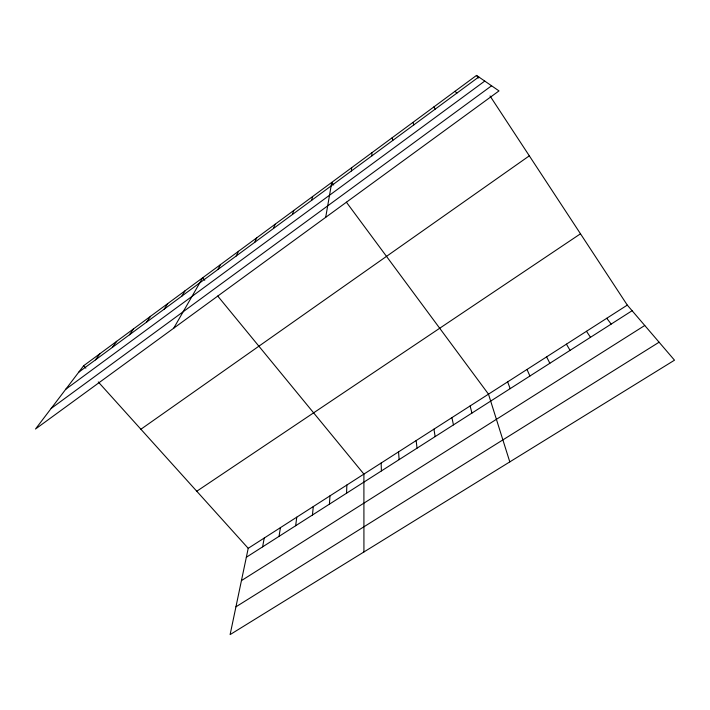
<?xml version="1.0" encoding="UTF-8"?>
<svg xmlns="http://www.w3.org/2000/svg" width="710" height="710" viewBox="0 0 710 710"><rect width="100%" height="100%" fill="white"/><g stroke="black" fill="none" stroke-linecap="round" stroke-linejoin="round"><path stroke-width="1.06" d="M346.569 493.21L346.853 485.028M329.413 504.171L329.981 495.855M351.423 170.95L351.654 167.675M312.444 515.007L313.287 506.567M295.662 525.737L296.762 517.164M279.048 536.361L280.414 527.654M325.695 217.331L331.748 182.39L333.656 184.973M262.602 546.869L264.235 538.038M627.294 305.105L248.216 548.315L230.111 634.598L674.5 360.183L627.294 305.105L490.033 95.974M311.681 200.282L312.648 196.501M292.467 214.464L293.789 210.444M273.474 228.478L275.143 224.227M254.712 242.332L256.718 237.841M236.181 256.008L238.507 251.296M217.855 269.534L220.499 264.599M173.71 328.206L202.705 277.752L204.755 280.246M181.858 296.105L185.115 290.754M164.17 309.152L167.729 303.605M146.686 322.056L150.529 316.314M129.406 334.818L133.533 328.872M112.313 347.43L116.724 341.297M95.424 359.899L100.092 353.589M83.656 365.73L35.5 429.026L499.006 90.907L476.525 75.402L83.656 365.73L85.848 368.162M78.721 372.226L478.78 76.955M65.773 389.24L484.752 81.073M51.138 408.472L491.586 85.786M140.899 429.248L529.323 155.836M196.768 491.24L580.487 233.794M246.334 557.261L632.104 310.714M241.436 580.62L644.76 325.482M235.942 606.819L659.102 342.211M455.048 91.27L456.867 93.134M98.255 381.936L248.216 548.315M217.721 296.043L363.902 474.094L363.928 551.972M606.766 318.275L611.177 324.097M346.391 202.181L488.489 394.156L509.798 461.891M586.478 331.286L590.498 337.312M476.525 75.402L478.283 78.082M433.845 106.944L435.23 109.1M566.429 344.155L570.059 350.367M546.602 356.873L549.868 363.28M527.006 369.44L529.909 376.034M412.909 122.413L413.868 124.862M507.641 381.873L510.179 388.645M470.109 405.951L471.955 413.069M451.924 417.613L453.45 424.899M392.231 137.696L392.79 140.42M433.934 429.159L435.15 436.597M416.149 440.573L417.045 448.161M398.541 451.862L399.135 459.61M371.818 152.774L371.978 155.783M381.128 463.035L381.421 470.925"/></g></svg>
